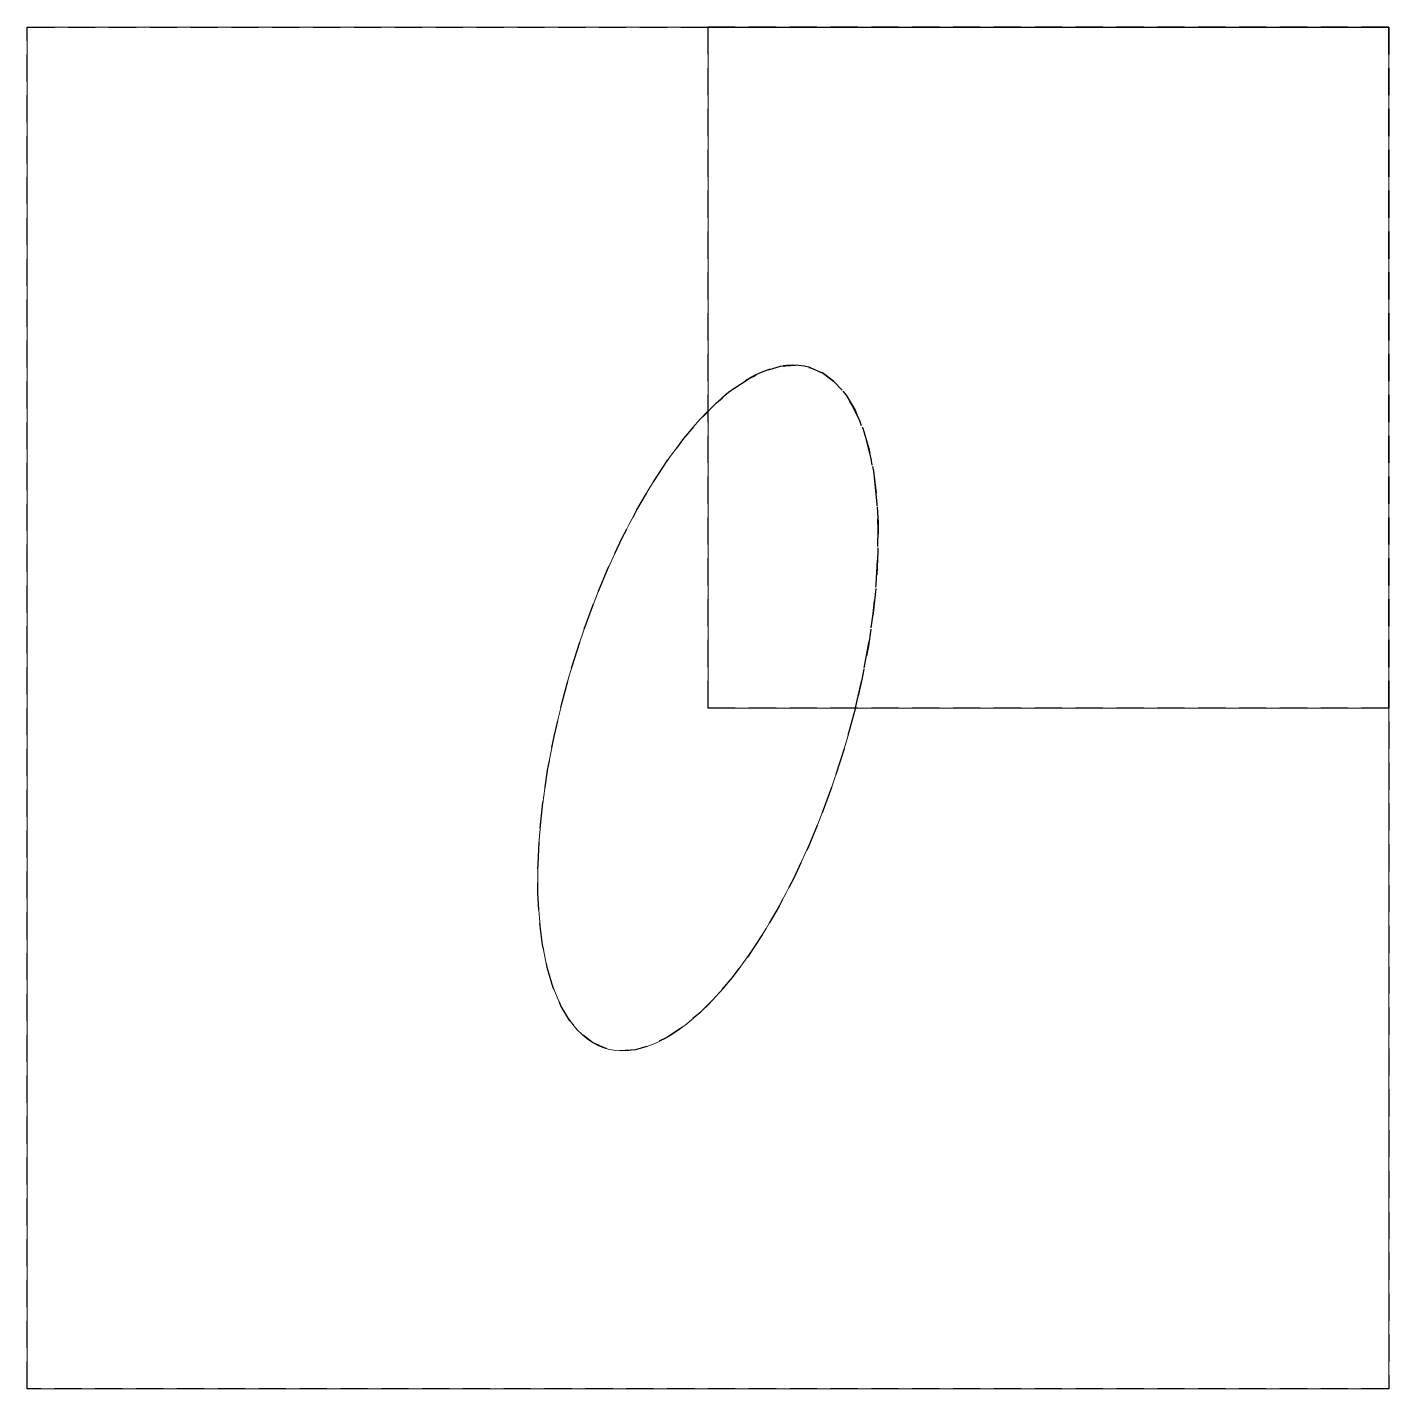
# Model space of a CAD drawing. Extents: x -10 to 10, y -10 to 10.
import ezdxf

# ---------------------------------------------------------------- set-up
doc = ezdxf.new("R2010")
doc.units = 0
doc.linetypes.add('Dash', pattern=[0.6, 0.4, -0.2])
doc.linetypes.add('Solid', pattern=[0])
doc.layers.add('HiddenSharp', color=7, linetype='Dash')
doc.layers.add('VisibleSharp', color=7, linetype='Solid', lineweight=20)

msp = doc.modelspace()

# ---------------------------------------------------------------- linework, layer by layer
at = {"layer": 'HiddenSharp'}
for p, q in [((-10, -10), (-10, 10)), ((-10, 10), (10, 10)), ((10, 10), (0, 10)), ((0, 0), (0, 10)), ((0, 10), (10, 10)), ((10, 10), (10, 0)), ((10, 0), (10, 10)), ((10, 10), (10, -10)), ((10, 0), (0, 0)), ((10, -10), (-10, -10))]:
    msp.add_line(p, q, dxfattribs=at)
msp.add_ellipse((0, 0), major_axis=(1.5, 5), ratio=0.400007, dxfattribs=at)
for start_param, end_param in [(0, 0.643493), (4.83182, 6.283185)]:
    msp.add_ellipse((0, 0), major_axis=(1.5, 5), ratio=0.400007, start_param=start_param, end_param=end_param, dxfattribs=at)
at = {"layer": 'VisibleSharp'}
for p, q in [((-10, -10), (-10, 10)), ((-10, 10), (0, 10)), ((0, 0), (0, 10)), ((0, 10), (10, 10)), ((10, 10), (10, 0)), ((10, 0), (0, 0)), ((10, 0), (10, -10)), ((10, -10), (-10, -10))]:
    msp.add_line(p, q, dxfattribs=at)
msp.add_ellipse((0, 0), major_axis=(1.5, 5), ratio=0.400007, start_param=0.643493, end_param=4.83182, dxfattribs=at)

doc.saveas('drawing.dxf')
